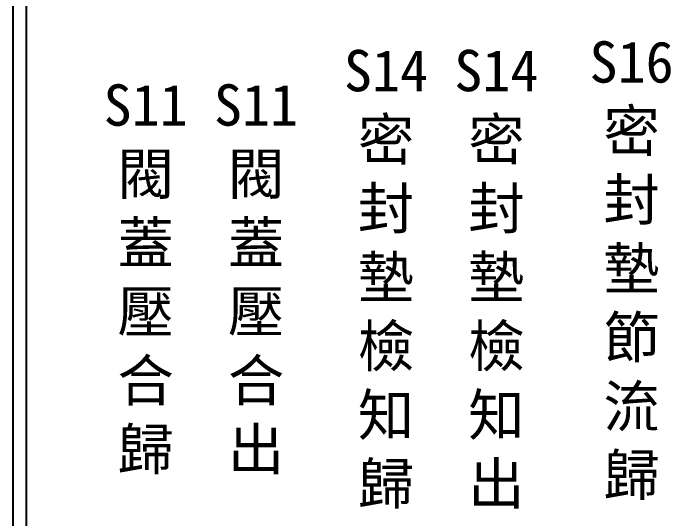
# Model space of a CAD drawing. Extents: x 325 to 629, y 3 to 207.
# Drawn here: x 325.3 to 387.5, y 50.2 to 97.9 of the extents above; entities that cross this region are included whole.
import ezdxf

# ---------------------------------------------------------------- set-up
doc = ezdxf.new("R2010")
doc.units = 0
doc.layers.add('圖框層', color=7, linetype='CONTINUOUS')
doc.layers.add('標尺寸層', color=3, linetype='CONTINUOUS')
doc.styles.add('CNS', font='romanc.shx', dxfattribs={"bigfont": 'chineset.shx'})

msp = doc.modelspace()

# ---------------------------------------------------------------- linework, layer by layer
at = {"layer": '圖框層', "color": 7}
for p, q in [((325.319, 3), (325.319, 206.969)), ((326.569, 4.25), (326.569, 205.719))]:
    msp.add_line(p, q, dxfattribs=at)

# ---------------------------------------------------------------- texts
at = {"layer": '標尺寸層', "color": 7, "char_height": 3.9, "width": 4.96081, "attachment_point": 5, "style": 'CNS'}
for s, insert in [('{\\fDFKai-SB|b0|i0|c136|p65;S16密封墊節流歸}', (383.767, 73.58)), ('{\\fDFKai-SB|b0|i0|c136|p65;S14密封墊檢知歸}', (360.558, 72.763)), ('{\\fDFKai-SB|b0|i0|c136|p65;S14密封墊檢知出}', (370.991, 72.763)), ('{\\fDFKai-SB|b0|i0|c136|p65;S11閥蓋壓合歸}', (337.842, 72.763)), ('{\\fDFKai-SB|b0|i0|c136|p65;S11閥蓋壓合出}', (348.275, 72.763))]:
    msp.add_mtext(s, dxfattribs=dict(at, insert=insert))

doc.saveas('drawing.dxf')
